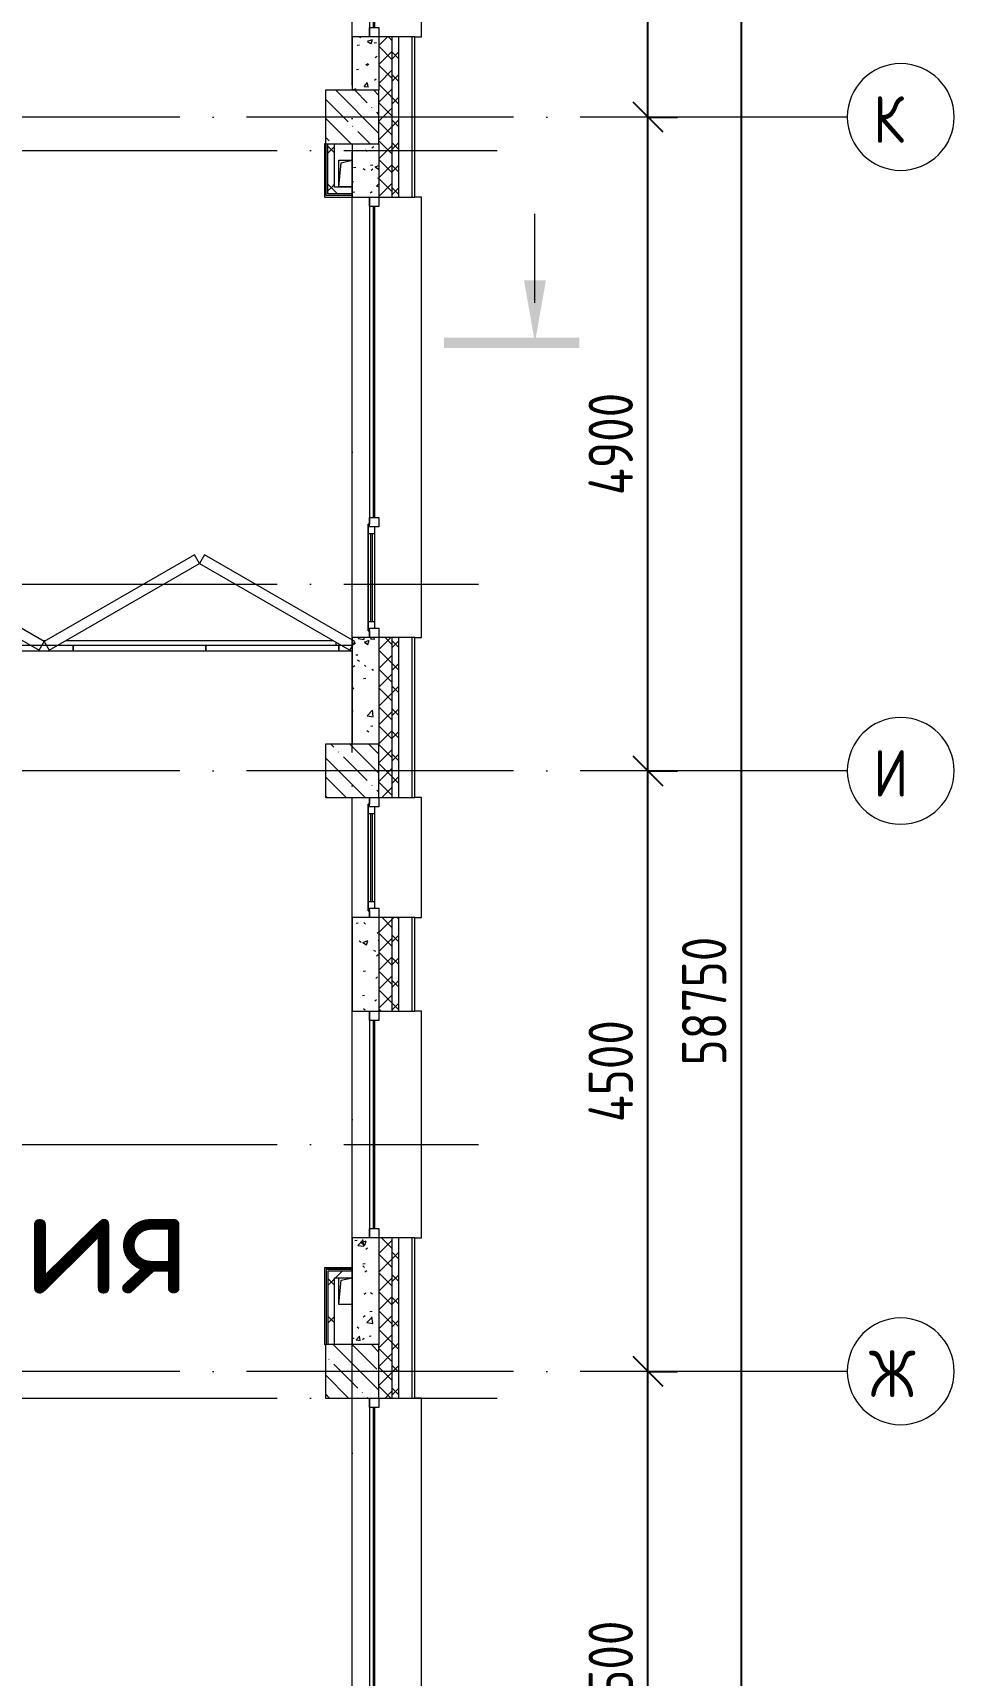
# Model space of a CAD drawing. Header units: millimetres. Extents: x -592259 to 288321, y -552984 to 293768.
# Drawn here: x 178411 to 185311, y -234208 to -221900 of the extents above; entities that cross this region are included whole.
import ezdxf

# ---------------------------------------------------------------- set-up
doc = ezdxf.new("R2010")
doc.units = ezdxf.units.MM
for name, pattern in [('200_ШТРИХ__ш1_п0_6_', [160, 100, -60]), ('ADSK_Линия сетки', [2500, 2000, -250, 0, -250]), ('ADSK_Скрыто', [600, 300, -300])]:
    doc.linetypes.add(name, pattern=pattern)
doc.layers.get('Defpoints').update_dxf_attribs({"color": 250})
for name, color, linetype, lineweight in [('A-____-____-DIMS', 250, 'Continuous', 9), ('A-DETL-GENF-OTLN', 250, 'Continuous', 5), ('A-DOOR-____-OTLN', 250, 'Continuous', 5), ('A-DOOR-FRAM-MCUT', 250, 'Continuous', 5), ('A-FLOR-____-OTLN', 250, 'Continuous', 9), ('A-GENM-____-MCUT', 250, 'Continuous', 25), ('A-GENM-____-OTLN', 250, 'Continuous', 9), ('A-GLAZ-____-MCUT', 250, 'Continuous', 9), ('A-GLAZ-____-OTLN', 250, 'Continuous', 5), ('A-WALL-____-MCUT', 250, 'Continuous', 13), ('A-WALL-____-PATT', 250, 'Continuous', 13), ('A-WALL-FNSH-MCUT', 250, 'Continuous', 13), ('G-____-____-SYMB', 250, 'ADSK_Скрыто', 9), ('G-____-____-TEXT', 250, 'Continuous', 9), ('I-WALL-____-OTLN', 250, 'Continuous', 9), ('S-COLS-____-MCUT', 250, 'Continuous', 25), ('S-COLS-____-OTLN', 250, 'Continuous', 9), ('S-GRID-____-IDEN', 250, 'Continuous', 9), ('S-GRID-____-OTLN', 250, 'Continuous', 9)]:
    doc.layers.add(name, color=color, linetype=linetype, lineweight=lineweight)
doc.styles.add('GOST Common', font='', dxfattribs={"width": 0.9, "height": 350})
doc.styles.add('ISOCPEUR_6', font='isocpeur.ttf', dxfattribs={"height": 3.5})
doc.styles.get("Standard").update_dxf_attribs({"font": 'ГОСТ тип А.ttf'})
doc.styles.get('GOST Common').set_extended_font_data('GOST Common')
doc.dimstyles.new('А3', dxfattribs={"dimtxt": 333, "dimasz": 222, "dimexe": 222, "dimexo": 111, "dimgap": 111, "dimtad": 1, "dimtoh": 1, "dimdec": 0, "dimrnd": 0.0015, "dimzin": 0, "dimdsep": 46, "dimtxsty": 'Standard', "dimblk": 'OBLIQUE', "dimcen": 0, "dimclrd": 7, "dimclre": 7, "dimclrt": 7, "dimadec": 0, "dimazin": 0, "dimtfac": 1, "dimtdec": 0, "dimtofl": 0, "dimtmove": 0, "dimatfit": 3, "dimfxl": 1, "dimtolj": 1, "dimtzin": 0, "dimarcsym": 0})
pattern_1 = [(50, (28052.9, -258555.93), (364.36793, -31.8783), [38.1, -419.1]), (355, (28052.9, -258555.93), (-70.48585, 382.1133), [30.48, -335.28]), (100.451, (28083.27, -258558.6), (293.885, 350.2334), [32.38, -356.18]), (46.184, (28052.9, -258454.33), (542.1585, -84.0858), [57.15, -628.65]), (96.636, (28098.1, -258461.34), (474.8049, 494.8554), [48.57, -534.27]), (351.184, (28052.9, -258454.33), (474.8102, 494.85), [45.72, -502.92]), (21, (28103.7, -258479.73), (303.22847, -204.53046), [38.1, -419.1]), (326, (28103.7, -258479.73), (123.6039, 368.376), [30.48, -335.28]), (71.451, (28128.97, -258496.77), (426.8341, 163.8427), [32.38, -356.18]), (37.5, (28052.9, -258555.93), (6.17665, 169.11015), [16.764, -314.452, 16.764, -323.596, -336.55]), (37.5, (28052.9, -258555.93), (6.17665, 169.11015), [-671.576, 16.764, -319.786]), (7.5, (28052.9, -258555.93), (133.63888, 200.3615), [16.764, -177.292, 16.764, -306.832, -128.27]), (7.5, (28052.9, -258555.93), (133.63888, 200.3615), [-517.652, 16.764, -111.506]), (327.5, (27939.62, -258555.93), (271.18182, -11.45836), [16.764, -110.236, 16.764, -379.476, -525.78]), (327.5, (27939.62, -258555.93), (271.18182, -11.45836), [-523.24, 16.764, -509.016]), (317.5, (27888.82, -258555.93), (296.2585, 50.85285), [16.764, -148.336, 16.764, -246.38, -373.38]), (317.5, (27888.82, -258555.93), (296.2585, 50.85285), [-428.244, 16.764, -356.616])]
pattern_2 = [(45, (28052.9, -258555.93), (-141.42136, 141.42136), []), (135, (28052.9, -258555.93), (-141.42136, -141.42136), [])]

# ---------------------------------------------------------------- blocks, each defined once
blk = doc.blocks.new('DOR__перегородка__Прямоугольная - Вн_ДПГ_6840х3880h-31766870-АР1_Маркировочный план 3 этажа секция 2_3')
at = {"layer": 'A-DOOR-____-OTLN', "linetype": '200_ШТРИХ__ш1_п0_6_'}
for p, q in [((-7200, -65), (-7200, -40)), ((-7183, -75), (-5177, -75)), ((-5027, -75), (-5006, -75)), ((-4856, -75), (-2851, -75)), ((-2701, -75), (-2680, -75)), ((-2530, -75), (-520, -75)), ((-735, -199), (-735, -75)), ((-660, -156), (-660, -75)), ((-585, -112), (-585, -75)), ((-435, -1474), (-435, -112)), ((-370, -75), (-360, -75)), ((-360, -1474), (-360, -40)), ((-660, -1474), (-660, -242)), ((-585, -1474), (-585, -199)), ((-510, -1474), (-510, -155)), ((-735, -1474), (-735, -285)), ((-735, -1474), (-360, -1474))]:
    blk.add_line(p, q, dxfattribs=at)
at = {"layer": 'A-DOOR-FRAM-MCUT'}
for p, q in [((-7306, -4), (-7343, -69)), ((-7343, -69), (-6217, -719)), ((-6180, -654), (-7306, -4)), ((-5054, -4), (-6180, -654)), ((-6142, -719), (-5017, -69)), ((-5017, -69), (-5054, -4)), ((-4979, -4), (-5017, -69)), ((-5017, -69), (-3891, -719)), ((-3853, -654), (-4979, -4)), ((-2728, -4), (-3853, -654)), ((-3816, -719), (-2690, -69)), ((-2690, -69), (-2728, -4)), ((-2653, -4), (-2690, -69)), ((-2690, -69), (-1564, -719)), ((-1527, -654), (-2653, -4)), ((-398, -4), (-1523, -654)), ((-1486, -719), (-360, -69)), ((-360, -69), (-398, -4)), ((-6217, -719), (-6180, -654)), ((-6180, -654), (-6142, -719)), ((-3891, -719), (-3853, -654)), ((-3853, -654), (-3816, -719)), ((-1564, -719), (-1527, -654)), ((-1523, -654), (-1486, -719))]:
    blk.add_line(p, q, dxfattribs=at)
blk = doc.blocks.new('Окно_СКБ_2Ст1 - Окно_СКБ_2Ст 3300_ОК2л-29018870-АР1_Маркировочный план 3 этажа секция 2_3')
at = {"layer": 'A-GLAZ-____-MCUT'}
for p, q in [((-1650, -195), (-1650, -125)), ((-1650, -125), (-1580, -125)), ((-1580, -195), (-1650, -195)), ((-1580, -195), (-1600, -195)), ((-1600, -195), (-1600, -205)), ((-1600, -205), (-800, -205)), ((-800, -205), (-1600, -205)), ((-1580, -125), (-1580, -195)), ((-820, -155), (-1580, -155)), ((-1580, -155), (-1580, -195)), ((-1530, -205), (-1530, -155)), ((-870, -205), (-870, -155)), ((-820, -195), (-820, -125)), ((-820, -125), (-750, -125)), ((-820, -195), (-820, -155)), ((-750, -195), (-820, -195)), ((-800, -195), (-820, -195)), ((-800, -205), (-800, -195)), ((-750, -125), (-750, -195)), ((1580, -195), (1580, -125)), ((1580, -125), (1650, -125)), ((1650, -195), (1580, -195)), ((1650, -125), (1650, -195))]:
    blk.add_line(p, q, dxfattribs=at)
at = {"layer": 'A-GLAZ-____-MCUT', "lineweight": 5}
for p, q in [((-1530, -175), (-870, -175)), ((-870, -185), (-1530, -185)), ((1580, -155), (-750, -155)), ((1580, -165), (-750, -165))]:
    blk.add_line(p, q, dxfattribs=at)
at = {"layer": 'A-GLAZ-____-OTLN'}
for p, q in [((-1650, -195), (-1600, -195)), ((-800, -195), (1650, -195))]:
    blk.add_line(p, q, dxfattribs=at)
blk = doc.blocks.new('Окно_СКБ_2Ст1 - Окно_СКБ_2Ст 3300_ОК2-29018964-АР1_Маркировочный план 3 этажа секция 2_3')
at = {"layer": 'A-GLAZ-____-MCUT'}
for p, q in [((-1650, -195), (-1650, -125)), ((-1650, -125), (-1580, -125)), ((-1580, -195), (-1650, -195)), ((-1580, -125), (-1580, -195)), ((750, -195), (750, -125)), ((750, -125), (820, -125)), ((820, -195), (750, -195)), ((820, -195), (800, -195)), ((800, -195), (800, -205)), ((800, -205), (1600, -205)), ((1600, -205), (800, -205)), ((820, -125), (820, -195)), ((1580, -155), (820, -155)), ((820, -155), (820, -195)), ((870, -205), (870, -155)), ((1530, -205), (1530, -155)), ((1580, -195), (1580, -125)), ((1580, -125), (1650, -125)), ((1580, -195), (1580, -155)), ((1650, -195), (1580, -195)), ((1600, -195), (1580, -195)), ((1600, -205), (1600, -195)), ((1650, -125), (1650, -195))]:
    blk.add_line(p, q, dxfattribs=at)
at = {"layer": 'A-GLAZ-____-MCUT', "lineweight": 5}
for p, q in [((750, -155), (-1580, -155)), ((750, -165), (-1580, -165)), ((870, -175), (1530, -175)), ((1530, -185), (870, -185))]:
    blk.add_line(p, q, dxfattribs=at)
at = {"layer": 'A-GLAZ-____-OTLN'}
for p, q in [((-1650, -195), (800, -195)), ((1600, -195), (1650, -195))]:
    blk.add_line(p, q, dxfattribs=at)
blk = doc.blocks.new('Окно_СКБ_1Ст1 - 120_Окно_СКБ_1Ст_1700_ОК19Л-29018914-АР1_Маркировочный план 3 этажа секция 2_3')
at = {"layer": 'A-GLAZ-____-MCUT'}
for p, q in [((-850, -195), (-850, -125)), ((-850, -125), (-780, -125)), ((-780, -195), (-850, -195)), ((-780, -125), (-780, -195)), ((780, -195), (780, -125)), ((780, -125), (850, -125)), ((850, -195), (780, -195)), ((850, -125), (850, -195))]:
    blk.add_line(p, q, dxfattribs=at)
at = {"layer": 'A-GLAZ-____-MCUT', "lineweight": 5}
for p, q in [((780, -155), (-780, -155)), ((780, -165), (-780, -165))]:
    blk.add_line(p, q, dxfattribs=at)
at = {"layer": 'A-GLAZ-____-OTLN'}
blk.add_line((-850, -195), (850, -195), dxfattribs=at)
blk = doc.blocks.new('Окно_СКБ_1Ст1 - 120_Окно_СКБ_1Ст_900_ОК6Л-29019246-АР1_Маркировочный план 3 этажа секция 2_3')
at = {"layer": 'A-GLAZ-____-MCUT'}
for p, q in [((-450, -195), (-450, -125)), ((-450, -125), (-380, -125)), ((-380, -195), (-450, -195)), ((-380, -195), (-400, -195)), ((-400, -195), (-400, -205)), ((-400, -205), (400, -205)), ((400, -205), (-400, -205)), ((-380, -125), (-380, -195)), ((380, -155), (-380, -155)), ((-380, -155), (-380, -195)), ((-330, -205), (-330, -155)), ((330, -205), (330, -155)), ((380, -195), (380, -125)), ((380, -125), (450, -125)), ((380, -195), (380, -155)), ((450, -195), (380, -195)), ((400, -195), (380, -195)), ((400, -205), (400, -195)), ((450, -125), (450, -195))]:
    blk.add_line(p, q, dxfattribs=at)
at = {"layer": 'A-GLAZ-____-MCUT', "lineweight": 5}
for p, q in [((-330, -175), (330, -175)), ((330, -185), (-330, -185))]:
    blk.add_line(p, q, dxfattribs=at)
at = {"layer": 'A-GLAZ-____-OTLN'}
for p, q in [((-450, -195), (-400, -195)), ((400, -195), (450, -195))]:
    blk.add_line(p, q, dxfattribs=at)
blk = doc.blocks.new('WNW_Отлив1 - Отлив_металлический 2-28598290-АР1_Маркировочный план 3 этажа секция 2_3')
at = {"layer": 'A-GLAZ-____-OTLN'}
for p, q in [((1650, 320), (-1650, 320)), ((-1650, 320), (-1650, 270)), ((1650, 270), (1650, 320))]:
    blk.add_line(p, q, dxfattribs=at)
blk = doc.blocks.new('WNW_Отлив1 - Отлив_металлический 2-28595994-АР1_Маркировочный план 3 этажа секция 2_3')
at = {"layer": 'A-GLAZ-____-OTLN'}
for p, q in [((850, 320), (-850, 320)), ((-850, 320), (-850, 270)), ((850, 270), (850, 320))]:
    blk.add_line(p, q, dxfattribs=at)
blk = doc.blocks.new('WNW_Отлив1 - Отлив_металлический 2-28596055-АР1_Маркировочный план 3 этажа секция 2_3')
at = {"layer": 'A-GLAZ-____-OTLN'}
for p, q in [((450, 320), (-450, 320)), ((-450, 320), (-450, 270)), ((450, 270), (450, 320))]:
    blk.add_line(p, q, dxfattribs=at)
blk = doc.blocks.new('BSC_Колонна _Прямоугольная - 400x400-V111-АР1_Маркировочный план 3 этажа секция 2_3')
at = {"layer": 'S-COLS-____-OTLN', "lineweight": 5}
h = blk.add_hatch(dxfattribs=at)
h.set_pattern_fill('FP_86', color=256, style=0, pattern_type=2)
h.set_pattern_definition([(135, (-152749.98, -36025), (-142.5612, -142.5612), []), (135, (-152607.42, -36025), (-142.5612, -142.5612), [252.016, -50.403, 3.353, -47.05])])
h.paths.add_polyline_path([(145, -200), (200, -200), (200, 200), (-200, 200), (-200, -200), (130, -200)])
at = {"layer": 'S-COLS-____-MCUT', "lineweight": 5}
for p, q in [((200, 200), (-200, 200)), ((-200, 200), (-200, -200)), ((200, -200), (200, 200)), ((-200, -200), (200, -200))]:
    blk.add_line(p, q, dxfattribs=at)
blk = doc.blocks.new('BSC_Колонна _Прямоугольная - 400x400-V113-АР1_Маркировочный план 3 этажа секция 2_3')
at = {"layer": 'S-COLS-____-OTLN', "lineweight": 5}
h = blk.add_hatch(dxfattribs=at)
h.set_pattern_fill('FP_88', color=256, style=0, pattern_type=2)
h.set_pattern_definition([(135, (-152749.98, -31125), (-142.5612, -142.5612), []), (135, (-152607.42, -31125), (-142.5612, -142.5612), [252.016, -50.403, 3.353, -47.05])])
h.paths.add_polyline_path([(0, -200), (200, -200), (200, 200), (-200, 200), (-200, -200), (-39, -200)])
at = {"layer": 'S-COLS-____-MCUT', "lineweight": 5}
for p, q in [((200, 200), (-200, 200)), ((-200, 200), (-200, -200)), ((200, -200), (200, 200)), ((-200, -200), (200, -200))]:
    blk.add_line(p, q, dxfattribs=at)
blk = doc.blocks.new('BSC_Колонна _Прямоугольная - 400x400-V115-АР1_Маркировочный план 3 этажа секция 2_3')
at = {"layer": 'S-COLS-____-OTLN', "lineweight": 5}
h = blk.add_hatch(dxfattribs=at)
h.set_pattern_fill('FP_90', color=256, style=0, pattern_type=2)
h.set_pattern_definition([(135, (-152749.98, -26625), (-142.5612, -142.5612), []), (135, (-152607.42, -26625), (-142.5612, -142.5612), [252.016, -50.403, 3.353, -47.05])])
h.paths.add_polyline_path([(-100, -200), (200, -200), (200, 200), (-200, 200), (-200, -200)])
at = {"layer": 'S-COLS-____-MCUT', "lineweight": 5}
for p, q in [((200, 200), (-200, 200)), ((-200, 200), (-200, -200)), ((200, -200), (200, 200)), ((-200, -200), (200, -200))]:
    blk.add_line(p, q, dxfattribs=at)
blk = doc.blocks.new('_Wn_-As_OpeningMEP_floor__Rectangular - _Wn_-As_OpeningMEP_floor__Rectangular-V151-АР1_Маркировочный план 3 этажа секция 2_3')
at = {"layer": 'A-DETL-GENF-OTLN', "lineweight": 5}
for p, q in [((-50, -50), (-32, 132)), ((-32, 132), (49, 150))]:
    blk.add_line(p, q, dxfattribs=at)
blk = doc.blocks.new('101_Трансформируемая перегородка - 101_Трансформируемая перегородка без двери-38025953-АР1_Маркировочный план 3 этажа секция 2_3')
at = {"layer": 'A-GENM-____-MCUT', "lineweight": 5}
for p, q in [((100, 0), (0, 0)), ((0, 0), (0, -40)), ((100, -40), (100, 0)), ((100, 0), (100, -40)), ((1096, 0), (100, 0)), ((2091, 0), (1096, 0)), ((1096, 0), (1096, -40)), ((1096, -40), (1096, 0)), ((3087, 0), (2091, 0)), ((2091, 0), (2091, -40)), ((2091, -40), (2091, 0)), ((4083, 0), (3087, 0)), ((3087, 0), (3087, -40)), ((3087, -40), (3087, 0)), ((5079, 0), (4083, 0)), ((4083, 0), (4083, -40)), ((4083, -40), (4083, 0)), ((6074, 0), (5079, 0)), ((5079, 0), (5079, -40)), ((5079, -40), (5079, 0)), ((7070, 0), (6074, 0)), ((6074, 0), (6074, -40)), ((6074, -40), (6074, 0)), ((7070, -40), (7070, 0)), ((7170, 0), (7070, 0)), ((7070, 0), (7070, -40)), ((7170, -40), (7170, 0)), ((0, -40), (100, -40)), ((100, -40), (1096, -40)), ((1096, -40), (2091, -40)), ((2091, -40), (3087, -40)), ((3087, -40), (4083, -40)), ((4083, -40), (5079, -40)), ((5079, -40), (6074, -40)), ((6074, -40), (7070, -40)), ((7070, -40), (7170, -40))]:
    blk.add_line(p, q, dxfattribs=at)
blk = doc.blocks.new('_Wn_-As_OpeningMEP_floor__Rectangular - _Wn_-As_OpeningMEP_floor__Rectangular-V181-АР1_Маркировочный план 3 этажа секция 2_3')
at = {"layer": 'A-DETL-GENF-OTLN', "lineweight": 5}
for p, q in [((-50, -50), (-32, 132)), ((-32, 132), (50, 150))]:
    blk.add_line(p, q, dxfattribs=at)
blk = doc.blocks.new('Ось сетки - Круг_Ø8 мм-39983606-АР1_Маркировочный план 3 этажа секция 2_3')
at = {"layer": 'S-GRID-____-IDEN'}
for start, end in [(360, 180), (180, 360)]:
    blk.add_arc((0, 0), 4, start, end, dxfattribs=at)
blk = doc.blocks.new('_Oblique')
at = {"color": 0, "linetype": 'ByBlock', "lineweight": -2}
blk.add_line((-0.5, -0.5), (0.5, 0.5), dxfattribs=at)
blk = doc.blocks.new('*D4393')
at = {"layer": 'A-____-____-DIMS', "color": 7, "lineweight": -2, "transparency": 16777216}
for p, q in [((183017, -236431), (183017, -231931)), ((183028, -231931), (183239, -231931)), ((183028, -236431), (183239, -236431))]:
    blk.add_line(p, q, dxfattribs=at)
at = {"layer": 'Defpoints', "color": 0, "transparency": 16777216}
for p in [(182917, -231931), (183017, -231931), (182917, -236431)]:
    blk.add_point(p, dxfattribs=at)
at = {"layer": 'A-____-____-DIMS', "color": 7, "lineweight": -2, "transparency": 16777216, "xscale": 222, "yscale": 222, "zscale": 222}
for p, rotation in [((183017, -231931), 90), ((183017, -236431), 270)]:
    blk.add_blockref('_Oblique', p, dxfattribs=dict(at, rotation=rotation))
at = {"layer": 'A-____-____-DIMS', "color": 7, "transparency": 16777216, "insert": (182739, -234181), "char_height": 333, "width": 2.57, "attachment_point": 5, "rotation": 90}
blk.add_mtext('\\A1;4500', dxfattribs=at)
blk = doc.blocks.new('*D4394')
at = {"layer": 'A-____-____-DIMS', "color": 7, "lineweight": -2, "transparency": 16777216}
for p, q in [((183017, -231931), (183017, -227431)), ((183028, -227431), (183239, -227431)), ((183028, -231931), (183239, -231931))]:
    blk.add_line(p, q, dxfattribs=at)
at = {"layer": 'Defpoints', "color": 0, "transparency": 16777216}
for p in [(182917, -227431), (183017, -227431), (182917, -231931)]:
    blk.add_point(p, dxfattribs=at)
at = {"layer": 'A-____-____-DIMS', "color": 7, "lineweight": -2, "transparency": 16777216, "xscale": 222, "yscale": 222, "zscale": 222}
for p, rotation in [((183017, -227431), 90), ((183017, -231931), 270)]:
    blk.add_blockref('_Oblique', p, dxfattribs=dict(at, rotation=rotation))
at = {"layer": 'A-____-____-DIMS', "color": 7, "transparency": 16777216, "insert": (182739, -229681), "char_height": 333, "width": 2.57, "attachment_point": 5, "rotation": 90}
blk.add_mtext('\\A1;4500', dxfattribs=at)
blk = doc.blocks.new('*D4395')
at = {"layer": 'A-____-____-DIMS', "color": 7, "lineweight": -2, "transparency": 16777216}
for p, q in [((183017, -227431), (183017, -222531)), ((183028, -222531), (183239, -222531)), ((183028, -227431), (183239, -227431))]:
    blk.add_line(p, q, dxfattribs=at)
at = {"layer": 'Defpoints', "color": 0, "transparency": 16777216}
for p in [(182917, -222531), (183017, -222531), (182917, -227431)]:
    blk.add_point(p, dxfattribs=at)
at = {"layer": 'A-____-____-DIMS', "color": 7, "lineweight": -2, "transparency": 16777216, "xscale": 222, "yscale": 222, "zscale": 222}
for p, rotation in [((183017, -222531), 90), ((183017, -227431), 270)]:
    blk.add_blockref('_Oblique', p, dxfattribs=dict(at, rotation=rotation))
at = {"layer": 'A-____-____-DIMS', "color": 7, "transparency": 16777216, "insert": (182739, -224981), "char_height": 333, "width": 2.57, "attachment_point": 5, "rotation": 90}
blk.add_mtext('\\A1;4900', dxfattribs=at)
blk = doc.blocks.new('*D4396')
at = {"layer": 'A-____-____-DIMS', "color": 7, "lineweight": -2, "transparency": 16777216}
for p, q in [((183017, -222531), (183017, -218581)), ((183028, -218581), (183239, -218581)), ((183028, -222531), (183239, -222531))]:
    blk.add_line(p, q, dxfattribs=at)
at = {"layer": 'Defpoints', "color": 0, "transparency": 16777216}
for p in [(182917, -218581), (183017, -218581), (182917, -222531)]:
    blk.add_point(p, dxfattribs=at)
at = {"layer": 'A-____-____-DIMS', "color": 7, "lineweight": -2, "transparency": 16777216, "xscale": 222, "yscale": 222, "zscale": 222}
for p, rotation in [((183017, -218581), 90), ((183017, -222531), 270)]:
    blk.add_blockref('_Oblique', p, dxfattribs=dict(at, rotation=rotation))
at = {"layer": 'A-____-____-DIMS', "color": 7, "transparency": 16777216, "insert": (182739, -220556), "char_height": 333, "width": 2.48, "attachment_point": 5, "rotation": 90}
blk.add_mtext('\\A1;3950', dxfattribs=at)
blk = doc.blocks.new('*D4430')
at = {"layer": 'A-____-____-DIMS', "color": 7, "lineweight": -2, "transparency": 16777216}
for p, q in [((183706, -199781), (183495, -199781)), ((183717, -199781), (183717, -258531)), ((183706, -258531), (183495, -258531))]:
    blk.add_line(p, q, dxfattribs=at)
at = {"layer": 'Defpoints', "color": 0, "transparency": 16777216}
for p in [(183817, -199781), (183717, -258531), (183817, -258531)]:
    blk.add_point(p, dxfattribs=at)
at = {"layer": 'A-____-____-DIMS', "color": 7, "lineweight": -2, "transparency": 16777216, "xscale": 222, "yscale": 222, "zscale": 222}
for p, rotation in [((183717, -199781), 90), ((183717, -258531), 270)]:
    blk.add_blockref('_Oblique', p, dxfattribs=dict(at, rotation=rotation))
at = {"layer": 'A-____-____-DIMS', "color": 7, "transparency": 16777216, "insert": (183439, -229156), "char_height": 333, "width": 3.1, "attachment_point": 5, "rotation": 90}
blk.add_mtext('\\A1;58750', dxfattribs=at)
blk = doc.blocks.new('Разрез - Номер вида спереди_3_5 мм-32550530-АР1_Маркировочный план 3 этажа секция 2_3')
at = {"layer": 'G-____-____-SYMB', "linetype": 'Continuous'}
for points in [[(9.8, 0.4), (9.8, -0.39), (-0.33, -0.39), (-0.33, 0.4)], [(2.18, -4.67), (3, 0), (3.82, -4.67)]]:
    blk.add_hatch(color=256, dxfattribs=at).paths.add_polyline_path(points)
at = {"layer": 'G-____-____-SYMB', "linetype": 'Continuous', "lineweight": 20}
blk.add_line((3, -3), (3, -9.66), dxfattribs=at)

msp = doc.modelspace()

# ---------------------------------------------------------------- hatches: boundary and pattern name
at = {"layer": 'A-WALL-____-PATT', "lineweight": 15}
h = msp.add_hatch(dxfattribs=at)
h.set_pattern_fill('FP_48', color=256, style=0, pattern_type=2)
h.set_pattern_definition([(135, (28052.9, -258555.93), (-84.85281, -84.85281), []), (225, (28052.9, -258555.93), (84.85281, -84.85281), [])])
h.paths.add_polyline_path([(181102.9057, -258830.9286), (181152.9057, -258830.6117), (181152.9057, -257930.9292), (181102.9057, -257930.9292), (181102.9057, -258734.6739)])
h.paths.add_polyline_path([(181152.9057, -256230.9292), (181152.9057, -255530.9292), (181102.9057, -255530.9292), (181102.9057, -256230.9292)])
h.paths.add_polyline_path([(181102.9057, -254630.9292), (181152.9057, -254630.9292), (181152.9057, -253430.9292), (181102.9057, -253430.9292), (181102.9057, -254230.9286)])
h.paths.add_polyline_path([(181102.9057, -250130.9292), (181152.9057, -250130.9292), (181152.9057, -248930.9292), (181102.9057, -248930.9292), (181102.9057, -250016.8744)])
h.paths.add_polyline_path([(181102.9057, -247230.9292), (181152.9057, -247230.9292), (181152.9057, -246530.9292), (181102.9057, -246530.9292)])
h.paths.add_polyline_path([(181102.9057, -245630.9286), (181152.9057, -245630.9286), (181152.9057, -244430.9292), (181102.9057, -244430.9292), (181102.9057, -245230.9286)])
h.paths.add_polyline_path([(181152.9057, -243530.9292), (181152.9057, -242830.9292), (181102.9057, -242830.9292), (181102.9057, -243530.9292)])
h.paths.add_polyline_path([(181102.9057, -241130.9292), (181152.9057, -241130.9292), (181152.9057, -239930.9292), (181102.9057, -239930.9292), (181102.9057, -240730.9286)])
h.paths.add_polyline_path([(181102.9057, -236630.9292), (181152.9057, -236630.9286), (181152.9057, -235430.9292), (181102.9057, -235430.9292), (181102.9057, -236230.9286)])
h.paths.add_polyline_path([(181102.9057, -232130.9292), (181152.9057, -232130.9292), (181152.9057, -230930.9292), (181102.9057, -230930.9292), (181102.9057, -231730.9286)])
h.paths.add_polyline_path([(181152.9057, -229230.9292), (181152.9057, -228530.9292), (181102.9057, -228530.9292), (181102.9057, -229230.9292)])
h.paths.add_polyline_path([(181102.9057, -227630.9292), (181152.9057, -227630.9292), (181152.9057, -226430.9292), (181102.9057, -226430.9292), (181102.9057, -227230.9286)])
h.paths.add_polyline_path([(181152.9057, -223130.9292), (181152.9057, -221930.9292), (181102.9057, -221930.9292), (181102.9057, -223130.9292)])
h.paths.add_polyline_path([(181102.9057, -218630.9292), (181152.9057, -218630.9292), (181152.9057, -217430.9286), (181102.9057, -217430.9286), (181102.9057, -217830.9286)])
h.paths.add_polyline_path([(181102.9057, -216530.9286), (181152.9057, -216530.9286), (181152.9057, -215830.9286), (181102.9057, -215830.9286), (181102.9057, -216130.928)])
h.paths.add_polyline_path([(181102.9057, -214130.9286), (181152.9057, -214130.9286), (181152.9057, -212930.9286), (181102.9057, -212930.9286), (181102.9057, -213520.9292)])
h.paths.add_polyline_path([(181102.9057, -211230.9286), (181152.9057, -211230.9286), (181152.9057, -210530.9292), (181102.9057, -210530.9292), (181102.9057, -210830.9286)])
h.paths.add_polyline_path([(181102.9057, -209630.9292), (181152.9057, -209630.9292), (181152.9057, -208430.9292), (181102.9057, -208430.9292)])
h.paths.add_polyline_path([(181102.9057, -205130.9292), (181152.9057, -205130.9292), (181152.9057, -203930.9292), (181102.9057, -203930.9292), (181102.9057, -204730.9286)])
h.paths.add_polyline_path([(181152.9057, -200630.9292), (181152.9057, -199480.9286), (181102.9057, -199480.9286), (181102.9057, -200630.9292)])
h = msp.add_hatch(dxfattribs=at)
h.set_pattern_fill('FP_49', color=256, style=0, pattern_type=2)
h.set_pattern_definition([(45, (28052.91, -258555.93), (-70.71068, 70.71068), []), (135, (28052.91, -258555.93), (-70.71068, -70.71068), [])])
h.paths.add_polyline_path([(181002.9057, -258730.9286), (181102.9057, -258730.9286), (181102.9057, -257930.9292), (181002.9057, -257930.9292), (181002.9057, -258530.9286)])
h.paths.add_polyline_path([(181002.9057, -256230.9292), (181102.9057, -256230.9292), (181102.9057, -255530.9292), (181002.9057, -255530.9292)])
h.paths.add_polyline_path([(181102.9057, -254630.9292), (181102.9057, -253430.9292), (181002.9057, -253430.9292), (181002.9057, -254630.9292)])
h.paths.add_polyline_path([(181102.9057, -250130.9292), (181102.9057, -248930.9292), (181002.9057, -248930.9292), (181002.9057, -250130.9292)])
h.paths.add_polyline_path([(181102.9057, -247230.9292), (181102.9057, -246530.9292), (181002.9057, -246530.9292), (181002.9057, -247230.9292)])
h.paths.add_polyline_path([(181002.9057, -245630.9286), (181102.9057, -245630.9286), (181102.9057, -244430.9292), (181002.9057, -244430.9292), (181002.9057, -245230.9286)])
h.paths.add_polyline_path([(181085.7461, -243530.9292), (181102.9057, -243530.9292), (181102.9057, -242830.9292), (181002.9057, -242830.9292), (181002.9057, -243530.9292)])
h.paths.add_polyline_path([(181102.9057, -241130.9292), (181102.9057, -239930.9292), (181002.9057, -239930.9292), (181002.9057, -241130.9292)])
h.paths.add_polyline_path([(181002.9057, -236630.9292), (181102.9057, -236630.9292), (181102.9057, -235430.9292), (181002.9057, -235430.9292), (181002.9057, -236230.9286)])
h.paths.add_polyline_path([(181002.9057, -232130.9292), (181102.9057, -232130.9292), (181102.9057, -230930.9292), (181002.9057, -230930.9292), (181002.9057, -231730.9286)])
h.paths.add_polyline_path([(181002.9057, -229230.9292), (181102.9057, -229230.9292), (181102.9057, -228530.9292), (181002.9057, -228530.9292), (181002.9057, -229168.7475)])
h.paths.add_polyline_path([(181102.9057, -227630.9292), (181102.9057, -226430.9292), (181002.9057, -226430.9292), (181002.9057, -227630.9292)])
h.paths.add_polyline_path([(181102.9057, -223130.9292), (181102.9057, -221930.9292), (181002.9057, -221930.9292), (181002.9057, -223130.9292)])
h.paths.add_polyline_path([(181002.9057, -218630.9292), (181102.9057, -218630.9292), (181102.9057, -217430.9286), (181002.9057, -217430.9286), (181002.9057, -217830.9286)])
h.paths.add_polyline_path([(181102.9057, -216530.9286), (181102.9057, -215830.9286), (181002.9057, -215830.9286), (181002.9057, -216530.9286)])
h.paths.add_polyline_path([(181002.9057, -214130.9286), (181102.9057, -214130.9286), (181102.9057, -212930.9286), (181002.9057, -212930.9286), (181002.9057, -213520.9292)])
h.paths.add_polyline_path([(181002.9057, -211230.9286), (181102.9057, -211230.9286), (181102.9057, -210530.9292), (181002.9057, -210530.9292), (181002.9057, -210830.9286)])
h.paths.add_polyline_path([(181102.9057, -209630.9292), (181102.9057, -208430.9292), (181002.9057, -208430.9292), (181002.9057, -209630.9292)])
h.paths.add_polyline_path([(181002.9057, -205130.9292), (181102.9057, -205130.9292), (181102.9057, -203930.9292), (181002.9057, -203930.9292), (181002.9057, -204730.9286)])
h.paths.add_polyline_path([(181102.9057, -200630.9292), (181102.9057, -199580.9286), (181002.9057, -199580.9286), (181002.9057, -200630.9292)])
h = msp.add_hatch(dxfattribs=at)
h.set_pattern_fill('FP_124', color=256, style=0, pattern_type=2)
h.set_pattern_definition(pattern_1)
h.paths.add_polyline_path([(180859.1442, -222330.9286), (181002.9057, -222330.9286), (181002.8838, -221930.9292), (180802.9057, -221930.9292), (180802.9276, -222330.9286), (180809.0982, -222330.9286)])
h.paths.add_polyline_path([(181002.8838, -218630.9292), (181002.9057, -218630.9292), (181002.8838, -217830.9286), (180802.9057, -217831.4218), (180802.9276, -218630.9292), (180947.5197, -218630.9292)])
h = msp.add_hatch(dxfattribs=at)
h.set_pattern_fill('FP_52', color=256, style=0, pattern_type=2)
h.set_pattern_definition(pattern_2)
h.paths.add_polyline_path([(180669.1726, -223055.613), (180670.8838, -223055.2578), (180670.8838, -222730.9286), (180620.8838, -222730.9286), (180620.8838, -223055.613)])
h = msp.add_hatch(dxfattribs=at)
h.set_pattern_fill('FP_124', color=256, style=0, pattern_type=2)
h.set_pattern_definition(pattern_1)
h.paths.add_polyline_path([(180802.9057, -227230.9286), (181002.9057, -227230.9286), (181002.8838, -226430.9292), (180802.9057, -226430.9292), (180802.9185, -226450.316), (180823.086, -226461.963), (180802.9057, -226496.9065), (180802.9057, -227083.9348)])
h.paths.add_polyline_path([(181002.8838, -223130.9292), (181002.9057, -223130.9292), (181002.8838, -222730.9286), (180802.9057, -222731.4218), (180802.9274, -223130.9292), (180952.9056, -223130.9292)])
h = msp.add_hatch(dxfattribs=at)
h.set_pattern_fill('FP_52', color=256, style=0, pattern_type=2)
h.set_pattern_definition(pattern_2)
h.paths.add_polyline_path([(180670.8838, -223105.613), (180802.9057, -223105.613), (180802.8838, -223055.613), (180620.8838, -223056.1213), (180620.8838, -223105.613)])
h = msp.add_hatch(dxfattribs=at)
h.set_pattern_fill('FP_124', color=256, style=0, pattern_type=2)
h.set_pattern_definition(pattern_1)
h.paths.add_polyline_path([(181002.8838, -231730.9286), (181002.9057, -231730.9286), (181002.8838, -230930.9292), (180802.9065, -230930.9292), (180802.9057, -231730.9286), (180947.5197, -231730.9286)])
h.paths.add_polyline_path([(180815.5418, -229230.9292), (181002.9057, -229230.9292), (181002.8838, -228530.9292), (180802.9057, -228530.9292), (180802.9111, -229230.9292)])
h = msp.add_hatch(dxfattribs=at)
h.set_pattern_fill('FP_52', color=256, style=0, pattern_type=2)
h.set_pattern_definition(pattern_2)
h.paths.add_polyline_path([(180801.4423, -231230.8093), (180802.8838, -231230.5733), (180802.2971, -231180.8093), (180620.8838, -231180.8093), (180620.8838, -231230.8093), (180702.9276, -231230.8093)])
h = msp.add_hatch(dxfattribs=at)
h.set_pattern_fill('FP_52', color=256, style=0, pattern_type=2)
h.set_pattern_definition(pattern_2)
h.paths.add_polyline_path([(180670.8838, -231730.9286), (180670.8838, -231230.8093), (180620.8838, -231230.8093), (180620.8838, -231730.9286)])

# ---------------------------------------------------------------- linework, layer by layer
at = {"layer": 'A-FLOR-____-OTLN', "lineweight": 5}
for p, q in [((180702.9276, -223055.2578), (180702.9276, -222855.2578)), ((180702.9276, -222855.2578), (180802.9057, -222855.2578)), ((180802.9057, -223055.2578), (180702.9276, -223055.2578)), ((178507.0103, -226455.9292), (178486.1145, -226455.9292)), ((180662.6697, -226455.9292), (178656.9787, -226455.9292)), ((180602.9057, -231154.9292), (180802.9057, -231154.9292)), ((180702.9057, -231430.5733), (180702.9057, -231230.8093)), ((180802.9057, -231430.5733), (180702.9057, -231430.5733))]:
    msp.add_line(p, q, dxfattribs=at)
at = {"layer": 'A-WALL-____-MCUT', "color": 7, "lineweight": 15}
for p, q in [((180802.9057, -221930.9292), (180802.9057, -222330.9286)), ((181002.9057, -221930.9292), (180802.9057, -221930.9292)), ((181002.9057, -221930.9292), (181002.9057, -222330.9286)), ((181152.9057, -221930.9292), (181102.9057, -221930.9292)), ((181102.9057, -223130.9292), (181102.9057, -221930.9292)), ((181152.9057, -223130.9292), (181152.9057, -221930.9292)), ((180620.8838, -223105.613), (180620.8838, -222730.9286)), ((180670.8838, -223055.613), (180670.8838, -222730.9286)), ((180802.9057, -222730.9286), (180802.9057, -223130.9292)), ((181002.9057, -222730.9286), (181002.9057, -223130.9292)), ((180802.9057, -223105.613), (180620.8838, -223105.613)), ((180802.9057, -223055.613), (180670.8838, -223055.613)), ((180802.9057, -223105.613), (180802.9057, -223055.613)), ((180802.9057, -223130.9292), (181002.9057, -223130.9292)), ((181102.9057, -223130.9292), (181152.9057, -223130.9292)), ((180802.9057, -226430.9292), (180802.9057, -227230.9286)), ((181002.9057, -226430.9292), (180802.9057, -226430.9292)), ((181002.9057, -226430.9292), (181002.9057, -227230.9286)), ((181152.9057, -226430.9292), (181102.9057, -226430.9292)), ((181102.9057, -227630.9292), (181102.9057, -226430.9292)), ((181152.9057, -227630.9292), (181152.9057, -226430.9292)), ((181102.9057, -227630.9292), (181152.9057, -227630.9292)), ((180802.9057, -228530.9292), (180802.9057, -229230.9292)), ((181002.9057, -228530.9292), (180802.9057, -228530.9292)), ((181002.9057, -228530.9292), (181002.9057, -229230.9292)), ((181152.9057, -228530.9292), (181102.9057, -228530.9292)), ((181102.9057, -229230.9292), (181102.9057, -228530.9292)), ((181152.9057, -229230.9292), (181152.9057, -228530.9292)), ((180802.9057, -229230.9292), (181002.9057, -229230.9292)), ((181102.9057, -229230.9292), (181152.9057, -229230.9292)), ((180802.9057, -230930.9292), (180802.9057, -231730.9286)), ((181002.9057, -230930.9292), (180802.9057, -230930.9292)), ((181002.9057, -230930.9292), (181002.9057, -231730.9286)), ((181152.9057, -230930.9292), (181102.9057, -230930.9292)), ((181102.9057, -232130.9292), (181102.9057, -230930.9292)), ((181152.9057, -232130.9292), (181152.9057, -230930.9292)), ((180620.8838, -231180.8093), (180620.8838, -231730.9286)), ((180802.8838, -231180.8093), (180620.8838, -231180.8093)), ((180670.8838, -231730.9286), (180670.8838, -231230.8093)), ((180670.8838, -231230.8093), (180802.8838, -231230.8093)), ((180802.8838, -231230.8093), (180802.8838, -231180.8093)), ((181102.9057, -232130.9292), (181152.9057, -232130.9292))]:
    msp.add_line(p, q, dxfattribs=at)
at = {"layer": 'A-WALL-____-MCUT', "color": 10, "lineweight": 15}
for p, q in [((181102.9057, -221930.9292), (181002.9057, -221930.9292)), ((181252.9057, -221930.9292), (181152.9057, -221930.9292)), ((181002.9057, -223130.9292), (181102.9057, -223130.9292)), ((181152.9057, -223130.9292), (181252.9057, -223130.9292)), ((181102.9057, -226430.9292), (181002.9057, -226430.9292)), ((181252.9057, -226430.9292), (181152.9057, -226430.9292)), ((181002.9057, -227630.9292), (181102.9057, -227630.9292)), ((181152.9057, -227630.9292), (181252.9057, -227630.9292)), ((181102.9057, -228530.9292), (181002.9057, -228530.9292)), ((181252.9057, -228530.9292), (181152.9057, -228530.9292)), ((181002.9057, -229230.9292), (181102.9057, -229230.9292)), ((181152.9057, -229230.9292), (181252.9057, -229230.9292)), ((181102.9057, -230930.9292), (181002.9057, -230930.9292)), ((181252.9057, -230930.9292), (181152.9057, -230930.9292)), ((181002.9057, -232130.9292), (181102.9057, -232130.9292)), ((181152.9057, -232130.9292), (181252.9057, -232130.9292))]:
    msp.add_line(p, q, dxfattribs=at)
at = {"layer": 'A-WALL-____-MCUT', "lineweight": 15}
for p, q in [((181252.9057, -223130.9292), (181252.9057, -221930.9292)), ((180608.3838, -223118.113), (180608.3838, -222730.9286)), ((180802.9057, -223118.113), (180608.3838, -223118.113)), ((181252.9057, -227630.9292), (181252.9057, -226430.9292)), ((181252.9057, -229230.9292), (181252.9057, -228530.9292)), ((181252.9057, -232130.9292), (181252.9057, -230930.9292)), ((180608.3838, -231168.3093), (180608.3838, -231730.9286)), ((180802.8838, -231168.3093), (180608.3838, -231168.3093))]:
    msp.add_line(p, q, dxfattribs=at)
at = {"layer": 'A-WALL-FNSH-MCUT', "lineweight": 15}
for p, q in [((181272.9057, -221930.9292), (181252.9057, -221930.9292)), ((181272.9057, -223130.9292), (181272.9057, -221930.9292)), ((180595.8838, -222730.9286), (180595.8838, -223130.613)), ((180602.8838, -222730.9286), (180595.8838, -222730.9286)), ((180595.8838, -223130.613), (180802.9057, -223130.613)), ((180802.9057, -223130.613), (180802.9057, -223105.613)), ((181252.9057, -223130.9292), (181272.9057, -223130.9292)), ((181272.9057, -226430.9292), (181252.9057, -226430.9292)), ((181272.9057, -227630.9292), (181272.9057, -226430.9292)), ((181252.9057, -227630.9292), (181272.9057, -227630.9292)), ((181272.9057, -228530.9292), (181252.9057, -228530.9292)), ((181272.9057, -229230.9292), (181272.9057, -228530.9292)), ((181252.9057, -229230.9292), (181272.9057, -229230.9292)), ((181272.9057, -230930.9292), (181252.9057, -230930.9292)), ((181272.9057, -232130.9292), (181272.9057, -230930.9292)), ((180595.8838, -231155.8093), (180595.8838, -231730.9286)), ((180802.8838, -231155.8093), (180595.8838, -231155.8093)), ((180802.8838, -231180.8093), (180802.8838, -231155.8093)), ((180595.8838, -231730.9286), (180602.8838, -231730.9286)), ((181252.9057, -232130.9292), (181272.9057, -232130.9292))]:
    msp.add_line(p, q, dxfattribs=at)
at = {"layer": 'I-WALL-____-OTLN', "lineweight": 15}
for p, q in [((180802.9057, -221930.9292), (180802.9057, -218630.9292)), ((180802.9057, -226430.9292), (180802.9057, -223130.9292)), ((180802.9057, -228530.9292), (180802.9057, -227630.9286)), ((180802.9057, -230930.9292), (180802.9057, -229230.9292)), ((180802.9057, -235430.9292), (180802.9057, -232130.9286))]:
    msp.add_line(p, q, dxfattribs=at)
at = {"layer": 'S-GRID-____-OTLN', "linetype": 'ADSK_Линия сетки'}
for p, q in [((180802.9057, -262294.7685), (180802.9057, -197353.9241)), ((184510.8783, -222530.9286), (127372.9057, -222530.9286)), ((93236.8325, -222780.9286), (181888.5828, -222780.9286)), ((93236.8325, -226030.9286), (181748.3453, -226030.9286)), ((184510.8783, -227430.9286), (127372.9057, -227430.9286)), ((93236.8325, -230230.9286), (181748.3453, -230230.9286)), ((184510.8783, -231930.9286), (127372.9057, -231930.9286)), ((93236.8325, -232130.9286), (181888.5828, -232130.9286))]:
    msp.add_line(p, q, dxfattribs=at)

# ---------------------------------------------------------------- block references
at = {"layer": 'A-DOOR-____-OTLN', "rotation": 180}
msp.add_blockref('DOR__перегородка__Прямоугольная - Вн_ДПГ_6840х3880h-31766870-АР1_Маркировочный план 3 этажа секция 2_3', (173479.9057, -226530.9292), dxfattribs=at)
at = {"layer": 'A-GENM-____-OTLN', "lineweight": 5, "rotation": 180}
msp.add_blockref('101_Трансформируемая перегородка - 101_Трансформируемая перегородка без двери-38025953-АР1_Маркировочный план 3 этажа секция 2_3', (180802.9067, -226530.9292), dxfattribs=at)
at = {"layer": 'A-GLAZ-____-OTLN', "rotation": 269.9999999999999}
for name, p in [('Окно_СКБ_2Ст1 - Окно_СКБ_2Ст 3300_ОК2л-29018870-АР1_Маркировочный план 3 этажа секция 2_3', (181127.9057, -220280.9292)), ('WNW_Отлив1 - Отлив_металлический 2-28598290-АР1_Маркировочный план 3 этажа секция 2_3', (181002.9057, -220280.9292)), ('Окно_СКБ_2Ст1 - Окно_СКБ_2Ст 3300_ОК2-29018964-АР1_Маркировочный план 3 этажа секция 2_3', (181127.9057, -224780.9292)), ('WNW_Отлив1 - Отлив_металлический 2-28598290-АР1_Маркировочный план 3 этажа секция 2_3', (181002.9057, -224780.9292)), ('Окно_СКБ_1Ст1 - 120_Окно_СКБ_1Ст_900_ОК6Л-29019246-АР1_Маркировочный план 3 этажа секция 2_3', (181127.9057, -228080.9292)), ('WNW_Отлив1 - Отлив_металлический 2-28596055-АР1_Маркировочный план 3 этажа секция 2_3', (181002.9057, -228080.9292)), ('Окно_СКБ_1Ст1 - 120_Окно_СКБ_1Ст_1700_ОК19Л-29018914-АР1_Маркировочный план 3 этажа секция 2_3', (181127.9057, -230080.9292)), ('WNW_Отлив1 - Отлив_металлический 2-28595994-АР1_Маркировочный план 3 этажа секция 2_3', (181002.9057, -230080.9292)), ('Окно_СКБ_2Ст1 - Окно_СКБ_2Ст 3300_ОК2-29018964-АР1_Маркировочный план 3 этажа секция 2_3', (181127.9057, -233780.9292)), ('WNW_Отлив1 - Отлив_металлический 2-28598290-АР1_Маркировочный план 3 этажа секция 2_3', (181002.9057, -233780.9292))]:
    msp.add_blockref(name, p, dxfattribs=at)
at = {"layer": 'A-GLAZ-____-OTLN'}
for name, p in [('_Wn_-As_OpeningMEP_floor__Rectangular - _Wn_-As_OpeningMEP_floor__Rectangular-V181-АР1_Маркировочный план 3 этажа секция 2_3', (180752.9276, -223005.2578)), ('_Wn_-As_OpeningMEP_floor__Rectangular - _Wn_-As_OpeningMEP_floor__Rectangular-V151-АР1_Маркировочный план 3 этажа секция 2_3', (180752.9057, -231380.5733))]:
    msp.add_blockref(name, p, dxfattribs=at)
at = {"layer": 'G-____-____-SYMB', "linetype": 'Continuous', "lineweight": 40, "xscale": 99.99999999999993, "yscale": 99.99999999999993, "zscale": 99.99999999999993, "rotation": 180}
msp.add_blockref('Разрез - Номер вида спереди_3_5 мм-32550530-АР1_Маркировочный план 3 этажа секция 2_3', (182471.413, -224222.4978), dxfattribs=at)
at = {"layer": 'S-COLS-____-OTLN', "lineweight": 5}
for name, p in [('BSC_Колонна _Прямоугольная - 400x400-V111-АР1_Маркировочный план 3 этажа секция 2_3', (180802.8838, -222530.9286)), ('BSC_Колонна _Прямоугольная - 400x400-V113-АР1_Маркировочный план 3 этажа секция 2_3', (180802.8838, -227430.9286)), ('BSC_Колонна _Прямоугольная - 400x400-V115-АР1_Маркировочный план 3 этажа секция 2_3', (180802.8838, -231930.9286))]:
    msp.add_blockref(name, p, dxfattribs=at)
at = {"layer": 'S-GRID-____-IDEN', "xscale": 99.99999999999993, "yscale": 99.99999999999993, "zscale": 99.99999999999993, "rotation": 89.99999999999982}
for p in [(184910.8783, -222530.9286), (184910.8783, -227430.9286), (184910.8783, -231930.9286)]:
    msp.add_blockref('Ось сетки - Круг_Ø8 мм-39983606-АР1_Маркировочный план 3 этажа секция 2_3', p, dxfattribs=at)

# ---------------------------------------------------------------- texts
at = {"layer": 'G-____-____-TEXT', "color": 7, "insert": (171019.802, -230549.885), "char_height": 800, "width": 18169.734652, "attachment_point": 1, "style": 'ISOCPEUR_6'}
msp.add_mtext('3 этаж, 3 секция', dxfattribs=at)
at = {"layer": 'S-GRID-____-IDEN', "color": 18, "true_color": 0x000000, "char_height": 350, "attachment_point": 1, "style": 'GOST Common'}
for s, insert, width in [('\\fGOST Common|b0|i0|c204|p34|;\\W.9;К', (184705.6012, -222373.703), 310.253062), ('\\fGOST Common|b0|i0|c204|p34|;\\W.9;И', (184705.6012, -227273.703), 310.253062), ('\\fGOST Common|b0|i0|c204|p34|;\\W.9;Ж', (184672.7512, -231773.703), 389.620125)]:
    msp.add_mtext(s, dxfattribs=dict(at, insert=insert, width=width))

# ---------------------------------------------------------------- dimensions: what is measured, and where the dimension line sits
at = {"layer": 'A-____-____-DIMS'}
for base, p1, p2, picture, middle in [((183716.8556, -258530.9286), (183816.8405, -199780.9286), (183816.8405, -258530.9286), '*D4430', (183439.3556, -229155.9286)), ((183016.8556, -218580.9286), (182916.8707, -222530.9286), (182916.8707, -218580.9286), '*D4396', (182739.3556, -220555.9286)), ((183016.8556, -222530.9286), (182916.8707, -227430.9286), (182916.8707, -222530.9286), '*D4395', (182739.3556, -224980.9286)), ((183016.8556, -227430.9286), (182916.8707, -231930.9286), (182916.8707, -227430.9286), '*D4394', (182739.3556, -229680.9286)), ((183016.8556, -231930.9286), (182916.8707, -236430.9286), (182916.8707, -231930.9286), '*D4393', (182739.3556, -234180.9286))]:
    dim = msp.add_linear_dim(base=base, p1=p1, p2=p2, angle=90, dimstyle='А3', dxfattribs=at)
    dim.commit()
    dim.dimension.update_dxf_attribs({"geometry": picture, "text_midpoint": middle})

doc.saveas('drawing.dxf')
